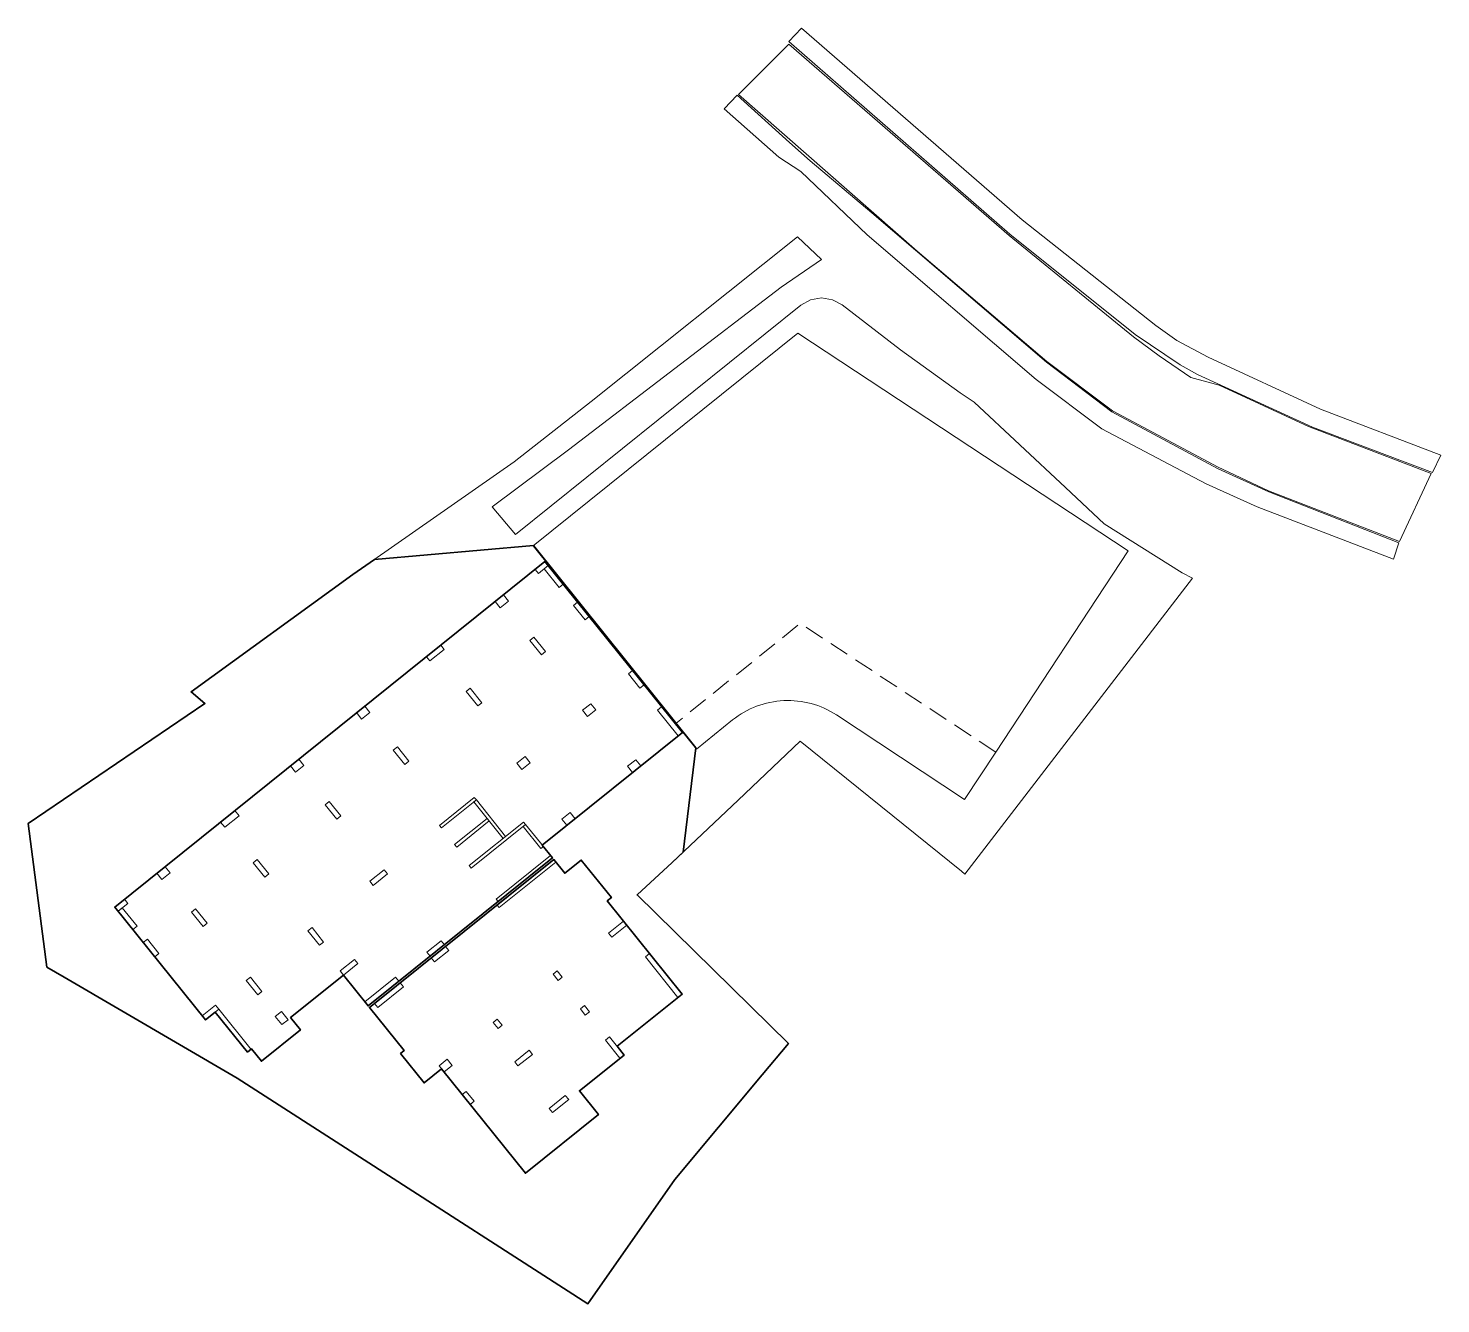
# Model space of a CAD drawing. Header units: metres. Extents: x 7511926 to 7512033, y 4692276 to 4692373.
import ezdxf

# ---------------------------------------------------------------- set-up
doc = ezdxf.new("R2010")
doc.units = ezdxf.units.M
doc.linetypes.add('DASHED', pattern=[0.75, 0.5, -0.25])
for name, color, linetype, lineweight in [('A - Akset_Pen_No__8', 14, 'Continuous', 0), ('A - Perdhesa polyline_Pen_No__6', 5, 'Continuous', 0), ('A - Shtyllat_Pen_No__20', 3, 'Continuous', 0), ('Asfallt', 97, 'Continuous', 0), ('Parcela Baze', 7, 'Continuous', 0), ('Themel pllaka o3 ferizaj', 30, 'Continuous', 0), ('trotuar', 155, 'Continuous', 0)]:
    doc.layers.add(name, color=color, linetype=linetype, lineweight=lineweight)

msp = doc.modelspace()

# ---------------------------------------------------------------- linework, layer by layer
at = {"layer": 'A - Akset_Pen_No__8', "color": 14, "lineweight": 35}
msp.add_lwpolyline([(7511927.02, 4692301.51), (7511928.33, 4692300.75), (7511941.46, 4692293.1), (7511951.12, 4692286.89), (7511968.09, 4692275.96), (7511974.71, 4692285.41), (7511981.33, 4692293.35), (7511983.33, 4692295.73), (7511971.83, 4692307.01), (7511974.51, 4692309.47), (7511975.33, 4692310.25), (7511976.3, 4692318.18), (7511963.96, 4692333.54), (7511951.9, 4692332.48), (7511950.25, 4692331.33), (7511937.96, 4692322.42), (7511939.02, 4692321.55), (7511925.6, 4692312.43)], close=True, dxfattribs=at)
at = {"layer": 'A - Perdhesa polyline_Pen_No__6', "color": 5, "linetype": 'Continuous', "lineweight": 35}
for points in [[(7511942.25, 4692295.06), (7511942.56, 4692295.31), (7511943.31, 4692294.37), (7511946.27, 4692296.75), (7511945.52, 4692297.69), (7511949.54, 4692300.91), (7511951.41, 4692298.58), (7511965.41, 4692309.82), (7511964.63, 4692310.79), (7511975.27, 4692319.34), (7511964.84, 4692332.32), (7511932.17, 4692306.08), (7511939.06, 4692297.51), (7511939.8, 4692298.1)], [(7511951.9, 4692298.77), (7511951.51, 4692298.46), (7511954.14, 4692295.18), (7511953.87, 4692294.96), (7511955.66, 4692292.73), (7511956.99, 4692293.79), (7511963.35, 4692285.87), (7511968.9, 4692290.33), (7511967.45, 4692292.13), (7511970.85, 4692294.85), (7511970.32, 4692295.51), (7511975.26, 4692299.47), (7511969.57, 4692306.55), (7511969.88, 4692306.8), (7511967.59, 4692309.65), (7511966.34, 4692308.65), (7511965.5, 4692309.7)]]:
    msp.add_lwpolyline(points, close=True, dxfattribs=at)
at = {"layer": 'A - Shtyllat_Pen_No__20', "linetype": 'Continuous', "lineweight": 0, "flags": 128}
for points in [[(7511965.09, 4692332.01), (7511964.84, 4692332.32), (7511964.1, 4692331.72), (7511964.35, 4692331.41)], [(7511965.09, 4692332.01), (7511964.78, 4692331.76), (7511965.91, 4692330.35), (7511966.22, 4692330.6)], [(7511962.06, 4692329.32), (7511961.68, 4692329.78), (7511961.06, 4692329.28), (7511961.44, 4692328.81)], [(7511967.32, 4692329.24), (7511967, 4692328.99), (7511967.88, 4692327.9), (7511968.19, 4692328.15)], [(7511964, 4692326.58), (7511963.69, 4692326.33), (7511964.57, 4692325.24), (7511964.88, 4692325.49)], [(7511957.18, 4692325.65), (7511956.93, 4692325.96), (7511955.84, 4692325.09), (7511956.09, 4692324.77)], [(7511971.48, 4692324.05), (7511971.17, 4692323.8), (7511972.05, 4692322.71), (7511972.36, 4692322.96)], [(7511959.17, 4692322.7), (7511958.86, 4692322.45), (7511959.73, 4692321.35), (7511960.05, 4692321.6)], [(7511950.54, 4692320.83), (7511950.91, 4692320.36), (7511951.54, 4692320.86), (7511951.16, 4692321.33)], [(7511967.7, 4692321.02), (7511968.07, 4692320.55), (7511968.7, 4692321.05), (7511968.32, 4692321.52)], [(7511973.7, 4692321.29), (7511973.39, 4692321.04), (7511974.96, 4692319.09), (7511975.27, 4692319.34)], [(7511953.63, 4692318.25), (7511953.32, 4692318), (7511954.2, 4692316.91), (7511954.51, 4692317.16)], [(7511945.52, 4692316.8), (7511945.9, 4692316.33), (7511946.52, 4692316.84), (7511946.15, 4692317.3)], [(7511962.71, 4692317.01), (7511963.08, 4692316.54), (7511963.71, 4692317.04), (7511963.33, 4692317.51)], [(7511972.11, 4692316.8), (7511971.74, 4692317.27), (7511971.11, 4692316.77), (7511971.49, 4692316.3)], [(7511948.46, 4692314.1), (7511948.15, 4692313.85), (7511949.03, 4692312.76), (7511949.34, 4692313.01)], [(7511956.82, 4692312.28), (7511956.98, 4692312.09), (7511959.63, 4692314.22), (7511959.47, 4692314.41)], [(7511959.63, 4692314.22), (7511959.44, 4692314.06), (7511961.66, 4692311.29), (7511961.85, 4692311.45)], [(7511941.61, 4692313.02), (7511941.3, 4692313.41), (7511940.21, 4692312.53), (7511940.52, 4692312.14)], [(7511957.98, 4692310.84), (7511958.14, 4692310.64), (7511960.59, 4692312.62), (7511960.44, 4692312.81)], [(7511959.09, 4692309.23), (7511959.24, 4692309.03), (7511963.37, 4692312.35), (7511963.22, 4692312.54)], [(7511967.12, 4692312.79), (7511966.75, 4692313.26), (7511966.12, 4692312.76), (7511966.5, 4692312.29)], [(7511963.37, 4692312.35), (7511963.18, 4692312.19), (7511964.53, 4692310.52), (7511964.72, 4692310.67)], [(7511942.99, 4692309.7), (7511942.68, 4692309.45), (7511943.56, 4692308.36), (7511943.87, 4692308.61)], [(7511961.12, 4692306.69), (7511961.28, 4692306.5), (7511965.41, 4692309.82), (7511965.25, 4692310.01)], [(7511961.19, 4692306.24), (7511961.35, 4692306.04), (7511965.66, 4692309.5), (7511965.5, 4692309.7)], [(7511935.37, 4692308.65), (7511935.75, 4692308.18), (7511936.37, 4692308.68), (7511935.99, 4692309.15)], [(7511952.88, 4692308.6), (7511952.63, 4692308.91), (7511951.54, 4692308.04), (7511951.79, 4692307.72)], [(7511933.17, 4692306.36), (7511932.92, 4692306.68), (7511932.17, 4692306.08), (7511932.42, 4692305.77)], [(7511932.74, 4692306.02), (7511932.42, 4692305.77), (7511933.55, 4692304.37), (7511933.86, 4692304.62)], [(7511938.31, 4692305.95), (7511938, 4692305.69), (7511938.88, 4692304.6), (7511939.19, 4692304.85)], [(7511971.05, 4692304.7), (7511970.8, 4692305.02), (7511969.67, 4692304.11), (7511969.92, 4692303.8)], [(7511947.15, 4692304.52), (7511946.84, 4692304.27), (7511947.72, 4692303.18), (7511948.03, 4692303.43)], [(7511934.65, 4692303.64), (7511934.33, 4692303.39), (7511935.21, 4692302.3), (7511935.52, 4692302.55)], [(7511957.2, 4692303.22), (7511956.95, 4692303.53), (7511955.86, 4692302.66), (7511956.11, 4692302.35)], [(7511957.54, 4692302.79), (7511957.29, 4692303.1), (7511956.2, 4692302.23), (7511956.45, 4692301.92)], [(7511950.63, 4692301.79), (7511950.38, 4692302.1), (7511949.28, 4692301.23), (7511949.54, 4692300.91)], [(7511972.78, 4692302.55), (7511972.47, 4692302.3), (7511974.94, 4692299.22), (7511975.26, 4692299.47)], [(7511942.48, 4692300.76), (7511942.16, 4692300.51), (7511943.04, 4692299.42), (7511943.35, 4692299.67)], [(7511953.75, 4692300.45), (7511953.5, 4692300.77), (7511951.16, 4692298.89), (7511951.41, 4692298.58)], [(7511966.14, 4692300.76), (7511965.77, 4692301.23), (7511965.45, 4692300.98), (7511965.83, 4692300.51)], [(7511954.1, 4692300.03), (7511953.85, 4692300.34), (7511951.9, 4692298.77), (7511952.15, 4692298.46)], [(7511938.81, 4692297.82), (7511939.06, 4692297.51), (7511940.08, 4692298.32), (7511939.83, 4692298.63)], [(7511968.22, 4692298.13), (7511967.84, 4692298.6), (7511967.53, 4692298.35), (7511967.9, 4692297.88)], [(7511940.08, 4692298.32), (7511939.8, 4692298.1), (7511942.25, 4692295.06), (7511942.52, 4692295.28)], [(7511944.86, 4692297.16), (7511945.33, 4692297.53), (7511944.82, 4692298.16), (7511944.36, 4692297.78)], [(7511961.6, 4692297.11), (7511961.22, 4692297.58), (7511960.91, 4692297.33), (7511961.28, 4692296.86)], [(7511969.75, 4692296.22), (7511969.44, 4692295.97), (7511970.53, 4692294.6), (7511970.85, 4692294.85)], [(7511956.8, 4692294.03), (7511957.18, 4692293.56), (7511957.8, 4692294.06), (7511957.42, 4692294.53)], [(7511963.88, 4692294.9), (7511963.63, 4692295.21), (7511962.54, 4692294.34), (7511962.79, 4692294.03)], [(7511959.15, 4692291.1), (7511959.46, 4692291.35), (7511958.86, 4692292.09), (7511958.55, 4692291.84)], [(7511966.64, 4692291.47), (7511966.38, 4692291.78), (7511965.16, 4692290.8), (7511965.41, 4692290.49)]]:
    msp.add_lwpolyline(points, close=True, dxfattribs=at)
at = {"layer": 'Asfallt'}
msp.add_polyline3d([(7512032.13, 4692338.99, 620.8), (7512022.82, 4692342.56, 620.73), (7512016.03, 4692345.7, 620.72), (7512013.89, 4692346.3, 620.68), (7512011.49, 4692347.94, 620.72), (7512009.54, 4692349.37, 620.64), (7512000.09, 4692357.08, 620.65), (7511983.36, 4692371.6, 620.63), (7511979.54, 4692367.79, 620.54), (7511993.11, 4692355.88, 620.49), (7512002.95, 4692347.51, 620.55), (7512007.93, 4692343.75, 620.61), (7512015.97, 4692339.48, 620.7), (7512019.79, 4692337.69, 620.72), (7512029.74, 4692333.84, 620.71), (7512032.13, 4692338.99, 620.8)], dxfattribs=at)
at = {"layer": 'Parcela Baze', "flags": 128}
msp.add_lwpolyline([(7511971.83, 4692307.01), (7511983.33, 4692295.73), (7511981.33, 4692293.35), (7511974.71, 4692285.41), (7511968.09, 4692275.96), (7511951.12, 4692286.89), (7511941.46, 4692293.1), (7511928.33, 4692300.75), (7511927.02, 4692301.51), (7511925.6, 4692312.43), (7511939.02, 4692321.55), (7511937.96, 4692322.42), (7511950.25, 4692331.33), (7511962.5, 4692339.88), (7511968.34, 4692344.46), (7511984.02, 4692356.97), (7511985.85, 4692355.25), (7511982.77, 4692353.15), (7511966.63, 4692340.81), (7511960.84, 4692336.46), (7511962.6, 4692334.36), (7511984.28, 4692351.78), (7511985.01, 4692352.19), (7511985.84, 4692352.34), (7511986.67, 4692352.2), (7511987.41, 4692351.8), (7511991.84, 4692348.39), (7511996.38, 4692345.13), (7511997.43, 4692344.43), (7512004.36, 4692337.95), (7512007.31, 4692335.19), (7512013.22, 4692331.47), (7512014, 4692331.06), (7512007.6, 4692322.74), (7511996.73, 4692308.59), (7511996.48, 4692308.81), (7511984.22, 4692318.67), (7511979.51, 4692314.21), (7511974.51, 4692309.47), (7511971.83, 4692307.01)], dxfattribs=at)
at = {"layer": 'Themel pllaka o3 ferizaj', "flags": 128}
msp.add_lwpolyline([(7512009.13, 4692333.14), (7511999.07, 4692317.85), (7511996.7, 4692314.26), (7511986.97, 4692320.67, 0.158744), (7511982.97, 4692321.76, 0.158634), (7511979.09, 4692320.29), (7511976.34, 4692318.08), (7511974.78, 4692320.03), (7511963.94, 4692333.52), (7511984.04, 4692349.66)], format="xyb", close=True, dxfattribs=at)
at = {"layer": 'Themel pllaka o3 ferizaj', "linetype": 'DASHED', "ltscale": 3, "flags": 128}
msp.add_lwpolyline([(7511999.07, 4692317.85), (7511984.23, 4692327.62), (7511974.78, 4692320.03)], dxfattribs=at)
at = {"layer": 'trotuar'}
msp.add_polyline3d([(7512032.23, 4692339.07, 620.89), (7512023.12, 4692342.52, 620.85), (7512014.39, 4692346.53, 620.81), (7512013.08, 4692347.26, 620.8), (7512009.66, 4692349.56, 620.77), (7512000.14, 4692357.17, 620.72), (7511983.35, 4692371.79, 620.77), (7511984.33, 4692372.81, 620.79), (7512001.08, 4692358.26, 620.75), (7512011.22, 4692350.23, 620.87), (7512012.83, 4692349.11, 620.87), (7512015.2, 4692347.83, 620.87), (7512023.72, 4692343.88, 620.96), (7512032.86, 4692340.4, 620.98)], close=True, dxfattribs=at)
msp.add_polyline3d([(7512029.69, 4692333.75, 620.82), (7512029.27, 4692332.51, 620.86), (7512018.91, 4692336.48, 620.53), (7512015.04, 4692338.22, 620.59), (7512007.12, 4692342.39, 620.71), (7512002.15, 4692346.14, 620.7), (7511989.31, 4692357.12, 620.52), (7511984.28, 4692361.93, 620.43), (7511982.59, 4692363.02, 620.66), (7511978.44, 4692366.69, 620.71), (7511979.44, 4692367.72, 620.68), (7511983.42, 4692364.13, 620.64), (7511984.97, 4692362.75, 620.51), (7511989.67, 4692358.79, 620.58), (7512002.92, 4692347.45, 620.65), (7512007.88, 4692343.69, 620.67), (7512015.95, 4692339.36, 620.73), (7512019.8, 4692337.62, 620.75), (7512029.69, 4692333.75, 620.82)], dxfattribs=at)

doc.saveas('drawing.dxf')
